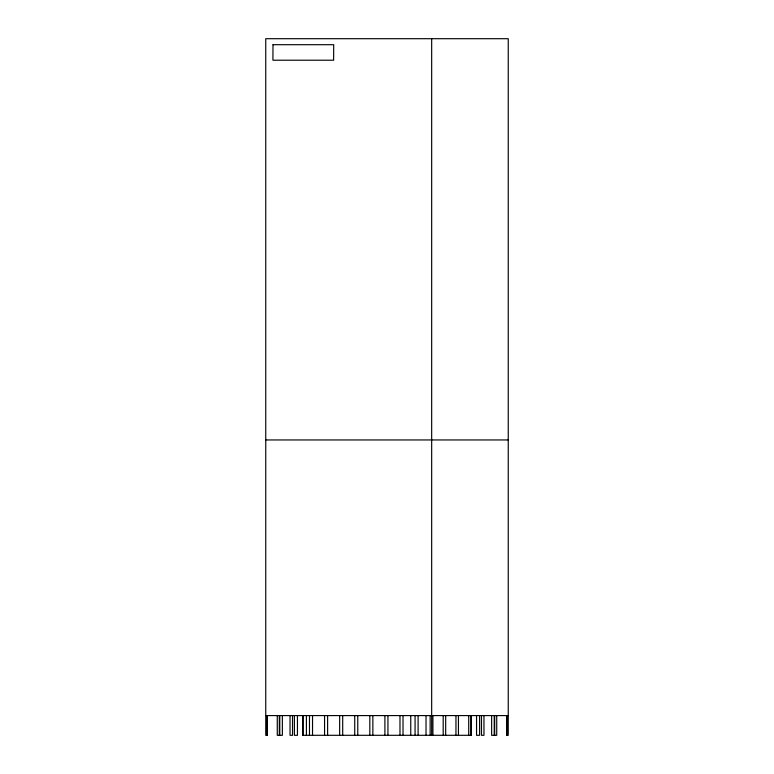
<?xml version="1.0" encoding="UTF-8"?>
<svg xmlns="http://www.w3.org/2000/svg" width="774" height="774" viewBox="0 0 774 774"><rect width="100%" height="100%" fill="white"/><g stroke="black" fill="none" stroke-linecap="round" stroke-linejoin="round"><path stroke-width="1.16" d="M265.753 439.951L508.247 439.951M265.753 715.582L508.247 715.582M506.999 715.582L506.999 735.3M506.718 715.582L506.718 735.3L508.247 735.3L508.247 38.7L265.753 38.7L265.753 735.3L267.282 735.3L267.282 715.582M496.724 715.582L496.724 735.3L491.635 735.3L491.635 715.582M494.683 715.582L494.683 735.3M494.238 715.582L494.238 735.3M483.963 715.582L483.963 735.3L481.476 735.3L481.476 715.582M479.599 715.582L479.599 735.3L476.552 735.3L476.552 715.582M471.202 715.582L471.202 735.3L302.798 735.3L302.798 715.582M471.018 715.582L471.018 735.3M468.715 715.582L468.715 735.3M458.44 715.582L458.44 735.3M455.954 715.582L455.954 735.3M445.679 715.582L445.679 735.3M443.192 715.582L443.192 735.3M432.918 715.582L432.918 735.3M431.669 38.7L431.669 735.3M430.151 715.582L430.151 735.3M426.029 715.582L426.029 735.3M418.105 715.582L418.105 735.3M415.067 715.582L415.067 735.3M410.752 715.582L410.752 735.3M403.022 715.582L403.022 735.3M399.984 715.582L399.984 735.3M387.938 715.582L387.938 735.3M384.901 715.582L384.901 735.3M372.855 715.582L372.855 735.3M369.817 715.582L369.817 735.3M357.772 715.582L357.772 735.3M354.734 715.582L354.734 735.3M342.698 715.582L342.698 735.3M339.651 715.582L339.651 735.3M327.615 715.582L327.615 735.3M324.567 715.582L324.567 735.3M312.532 715.582L312.532 735.3M309.484 715.582L309.484 735.3M306.407 715.582L306.407 735.3M302.982 715.582L302.982 735.3M297.448 715.582L297.448 735.3L294.401 735.3L294.401 715.582M292.524 715.582L292.524 735.3L290.037 735.3L290.037 715.582M282.365 715.582L282.365 735.3L277.276 735.3L277.276 715.582M279.762 715.582L279.762 735.3M279.317 715.582L279.317 735.3M267.001 715.582L267.001 735.3M272.999 44.699L272.912 60.208L333.623 60.208L333.71 44.699L272.999 44.699"/></g></svg>
